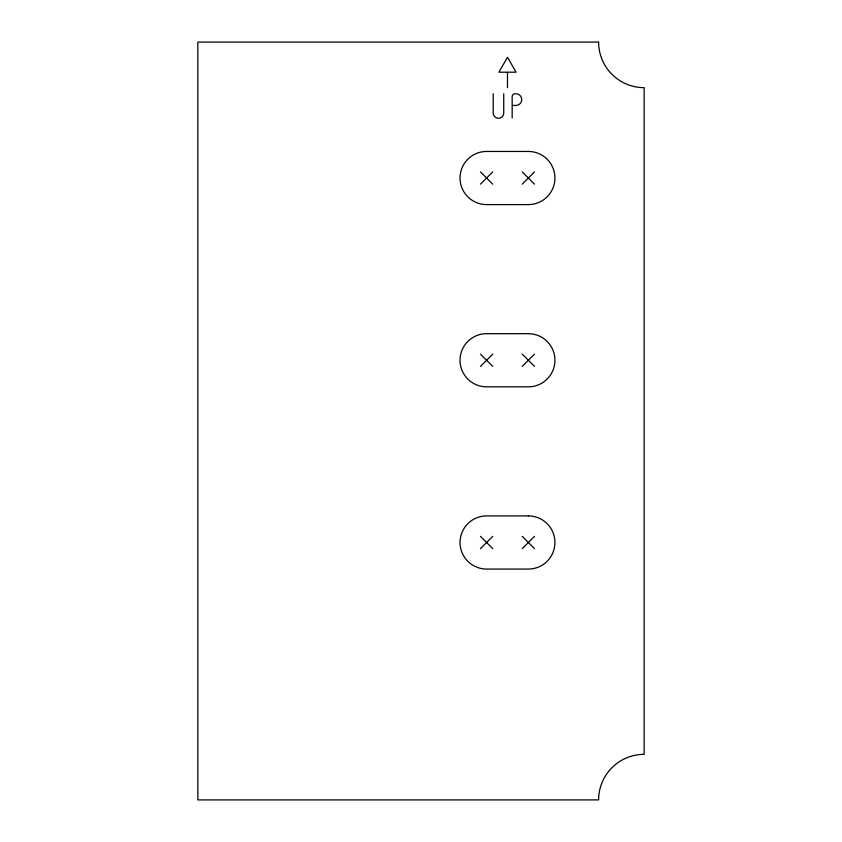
<?xml version="1.0" encoding="UTF-8"?>
<svg xmlns="http://www.w3.org/2000/svg" width="842" height="842" viewBox="0 0 842 842"><rect width="100%" height="100%" fill="white"/><g stroke="black" fill="none" stroke-linecap="round" stroke-linejoin="round"><path stroke-width="1.26" d="M480.477 184.156L492.738 171.884M522.229 184.156L534.502 171.884M480.477 366.386L492.738 354.124M522.229 366.386L534.502 354.124M480.477 548.626L492.738 536.354M522.229 548.626L534.502 536.354M506.884 72.191L498.885 72.191L507.484 57.288L516.093 72.191L507.484 72.191L507.484 87.663M512.767 105.439L515.904 105.439A5.852 5.852 0 0 0 521.756 99.588A5.852 5.852 0 0 0 515.904 93.736L515.009 93.736A2.852 2.852 0 0 0 512.168 96.577L512.168 118.027M522.229 171.884L534.502 184.156M480.477 171.884L492.738 184.156M522.229 354.124L534.502 366.386M480.477 354.124L492.738 366.386M522.229 536.354L534.502 548.626M480.477 536.354L492.738 548.626M503.727 93.736L503.727 113.038A5.252 5.252 0 0 1 498.475 118.29A5.252 5.252 0 0 1 493.212 113.038L493.212 93.736M598.609 42.1L197.838 42.1L197.838 799.9L598.609 799.9A45.563 45.563 0 0 1 644.162 754.337L644.162 87.663A45.563 45.563 0 0 1 598.609 42.1M528.366 151.444L486.602 151.444A26.576 26.576 0 0 0 460.027 178.02A26.576 26.576 0 0 0 486.602 204.595L528.366 204.595A26.576 26.576 0 0 0 554.941 178.02A26.576 26.576 0 0 0 528.366 151.444M528.366 333.674L486.602 333.674A26.576 26.576 0 0 0 460.027 360.25A26.576 26.576 0 0 0 486.602 386.836L528.366 386.836A26.576 26.576 0 0 0 554.941 360.25A26.576 26.576 0 0 0 528.366 333.674M528.366 515.914L486.602 515.914A26.576 26.576 0 0 0 460.027 542.49A26.576 26.576 0 0 0 486.602 569.066L528.366 569.066A26.576 26.576 0 0 0 554.941 542.49A26.576 26.576 0 0 0 528.366 515.914"/></g></svg>
